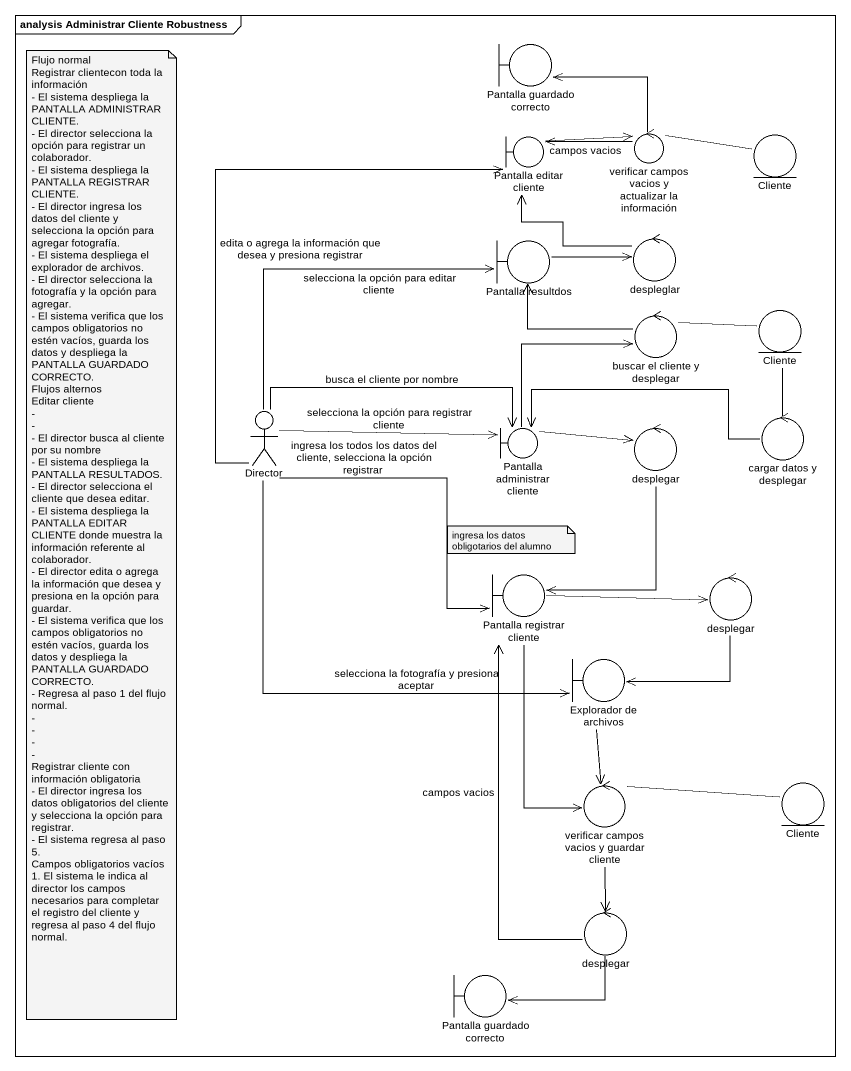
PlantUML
@startuml
mainframe analysis Administrar Cliente Robustness
boundary "Pantalla guardado correcto" as Pantalla_guardado_correcto
control "verificar campos vacios y actualizar la información" as verificar_campos_vacios_y
entity Cliente
boundary "Pantalla editar cliente" as Pantalla_editar_cliente
boundary "Pantalla resultdos" as Pantalla_resultdos
control despleglar
control "buscar el cliente y desplegar" as buscar_el_cliente_y
entity "Cliente" as Cliente_2
actor Director
boundary "Pantalla administrar cliente" as Pantalla_administrar_cliente
control desplegar
control "cargar datos y desplegar" as cargar_datos_y_desplegar
boundary "Pantalla registrar cliente" as Pantalla_registrar_cliente
control "desplegar" as desplegar_2
boundary "Explorador de archivos" as Explorador_de_archivos
control "verificar campos vacios y guardar cliente" as verificar_campos_vacios_y_2
entity "Cliente" as Cliente_3
control "desplegar" as desplegar_3
boundary "Pantalla guardado correcto" as Pantalla_guardado_correcto_2
verificar_campos_vacios_y -up-> Pantalla_guardado_correcto
verificar_campos_vacios_y -right- Cliente
verificar_campos_vacios_y -left-> Pantalla_editar_cliente : campos vacios
Pantalla_editar_cliente -right-> verificar_campos_vacios_y
Pantalla_resultdos -right-> despleglar
despleglar -up-> Pantalla_editar_cliente
buscar_el_cliente_y -up-> Pantalla_resultdos
buscar_el_cliente_y -right- Cliente_2
Director -up-> Pantalla_editar_cliente : edita o agrega la información que desea y presiona registrar
Director -up-> Pantalla_resultdos : selecciona la opción para editar cliente
Director -right-> Pantalla_administrar_cliente : selecciona la opción para registrar cliente
Director -right-> Pantalla_administrar_cliente : busca el cliente por nombre
Director -right-> Pantalla_registrar_cliente : ingresa los todos los datos del cliente, selecciona la opción registrar
Director --> Explorador_de_archivos : selecciona la fotografía y presiona aceptar
Pantalla_administrar_cliente -up-> buscar_el_cliente_y
Pantalla_administrar_cliente -right-> desplegar
desplegar --> Pantalla_registrar_cliente
cargar_datos_y_desplegar -up- Cliente_2
cargar_datos_y_desplegar -left-> Pantalla_administrar_cliente
Pantalla_registrar_cliente -right-> desplegar_2
Pantalla_registrar_cliente --> verificar_campos_vacios_y_2
desplegar_2 --> Explorador_de_archivos
Explorador_de_archivos --> verificar_campos_vacios_y_2
verificar_campos_vacios_y_2 -right- Cliente_3
verificar_campos_vacios_y_2 --> desplegar_3
desplegar_3 -up-> Pantalla_registrar_cliente : campos vacios
desplegar_3 -left-> Pantalla_guardado_correcto_2
note as N1
  Flujo normal
  Registrar clientecon toda la información
  - El sistema despliega la PANTALLA ADMINISTRAR CLIENTE.
  - El director selecciona la opción para registrar un colaborador.
  - El sistema despliega la PANTALLA REGISTRAR CLIENTE.
  - El director ingresa los datos del cliente y selecciona la opción para agregar fotografía.
  - El sistema despliega el explorador de archivos.
  - El director selecciona la fotografía y la opción para agregar.
  - El sistema verifica que los campos obligatorios no estén vacíos, guarda los datos y despliega la PANTALLA GUARDADO CORRECTO.
  Flujos alternos
  Editar cliente
  -
  -
  - El director busca al cliente por su nombre
  - El sistema despliega la PANTALLA RESULTADOS.
  - El director selecciona el cliente que desea editar.
  - El sistema despliega la PANTALLA EDITAR CLIENTE donde muestra la información referente al colaborador.
  - El director edita o agrega la información que desea y presiona en la opción para guardar.
  - El sistema verifica que los campos obligatorios no estén vacíos, guarda los datos y despliega la PANTALLA GUARDADO CORRECTO.
  - Regresa al paso 1 del flujo normal.
  -
  -
  -
  -
  Registrar cliente con información obligatoria
  - El director ingresa los datos obligatorios del cliente y selecciona la opción para registrar.
  - El sistema regresa al paso 5.
  Campos obligatorios vacíos
  1. El sistema le indica al director los campos necesarios para completar el registro del cliente y regresa al paso 4 del flujo normal.
end note
note as N2
  ingresa los datos obligotarios del alumno
end note
@enduml
